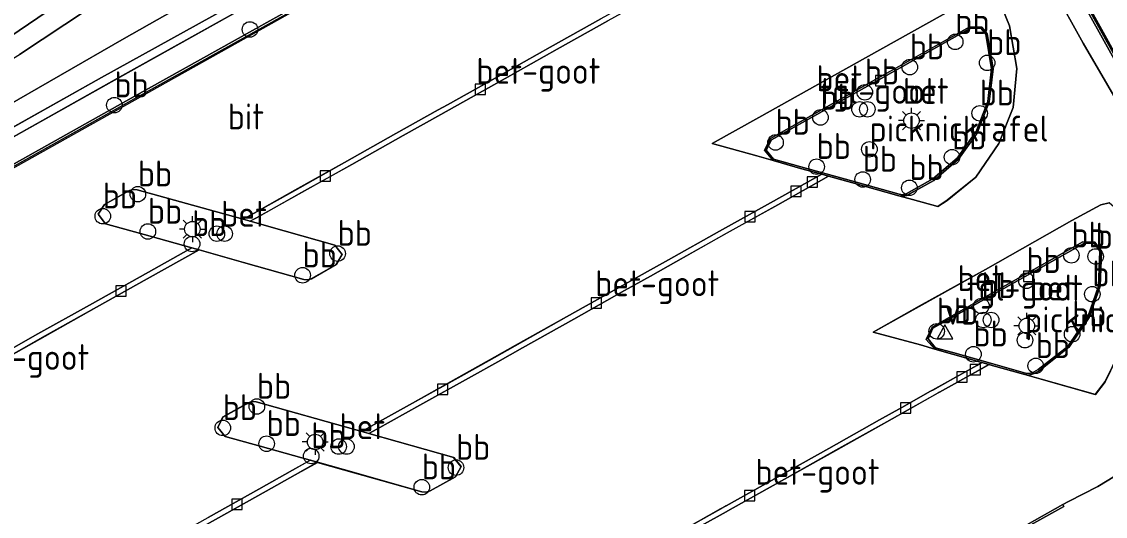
# Model space of a CAD drawing. Extents: x 253736 to 255979, y 477184 to 479215.
# Drawn here: x 255035.2 to 255139.9, y 478021.5 to 478069.4 of the extents above; entities that cross this region are included whole.
import ezdxf
from ezdxf.enums import TextEntityAlignment as Align

# ---------------------------------------------------------------- set-up
doc = ezdxf.new("R2010")
doc.units = 0
for name, color, linetype, lineweight in [('af-bs-rasterhekwerk', 8, 'hekwerk', 18), ('bp-b5-grasland', 8, 'Continuous', 18), ('gk-b5-damwand', 8, 'damwand', 18), ('gw-bs-kruinlijn', 8, 'Continuous', 18), ('gw-bs-teenlijn', 8, 'Continuous', 18), ('mk-bs-streep 0.15', 8, 'Continuous', 18), ('og-bs-inrichtingselement', 8, 'Continuous', 18), ('og-bs-terreinafscheiding', 8, 'Continuous', 18), ('vh-b5-verh_soort', 8, 'Continuous', 18), ('vh-bs-band', 8, 'Continuous', 18), ('wh-bs-kolk', 8, 'Continuous', 18), ('wm-bs-lichtmast', 8, 'Continuous', 18), ('wm-bs-overig', 8, 'Continuous', 18), ('wm-bs-verkeersbord', 8, 'Continuous', 18)]:
    doc.layers.add(name, color=color, linetype=linetype, lineweight=lineweight)
doc.styles.add('rtw_iso', font='isocp.shx')
doc.linetypes.add('damwand', pattern='A,15,-0.01,[8,RTW.shx,S=1,R=0,X=0,Y=0],2,[8,RTW.shx,S=1,R=0,X=0,Y=0],2,[8,RTW.shx,S=1,R=0,X=0,Y=0],-0.01', length=19.02)
doc.linetypes.add('hekwerk', pattern='A,7,-1.5,[1,RTW.shx,S=0.75,R=0,X=0,Y=0],-1.5', length=10)

# ---------------------------------------------------------------- blocks, each defined once
blk = doc.blocks.new('dtb')
blk.add_circle((0, 0), 0.75)
blk = doc.blocks.new('dtbattr')
at = {"style": 'rtw_iso'}
blk.add_attdef('TAG', (0.59, 0.87), '', height=2.5, dxfattribs=at)
blk = doc.blocks.new('verkeersbord')
for p, q in [((0, 0.75), (-0.75, -0.625)), ((0.75, -0.625), (0, 0.75)), ((-0.75, -0.625), (0.75, -0.625))]:
    blk.add_line(p, q)
blk = doc.blocks.new('kolk')
blk.add_lwpolyline([(-0.5, -0.5), (0.5, -0.5), (0.5, 0.5), (-0.5, 0.5)], close=True)
blk = doc.blocks.new('RW1 Buren totaal_ACAD_1_FMEBLOCK100')
at = {"layer": 'bp-b5-grasland'}
for points in [[(-34.17, -18.29, 24.15), (-23.5, -11.05, 24.2)], [(-8.06, -12.33, 24.47), (-22.68, -20.45, 24.48), (-36.8, -28.38, 24.47)], [(-17.55, -9.58, 23.55), (-30.61, -18.23, 23.58)], [(-38.96, -27.33, 23.66), (-20.48, -16.69, 23.65), (-0.1, -5.13, 23.65)]]:
    blk.add_polyline3d(points, dxfattribs=at)
blk = doc.blocks.new('RW1 Buren totaal_ACAD_1_FMEBLOCK105')
at = {"layer": 'bp-b5-grasland'}
for points in [[(11.4, -15.27, 24.56), (-13.84, -29.4, 24.54), (-36.47, -42.1, 24.52)], [(-29.71, -37.34, 24.47), (-15.59, -29.41, 24.48), (-0.97, -21.3, 24.47)], [(-16.41, -20.01, 24.2), (-27.08, -27.25, 24.15)]]:
    blk.add_polyline3d(points, dxfattribs=at)
blk = doc.blocks.new('RW1 Buren totaal_ACAD_1_FMEBLOCK130')
at = {"layer": 'bp-b5-grasland'}
for points in [[(75.65, -35.15, 27.05), (55.99, 0.33, 24.86), (55.84, 0.41, 24.66), (57.07, -1.92, 27.05), (69.12, -23.56, 27.06)], [(-6.54, -92.42, 24.66), (71.02, -48.87, 24.63), (72.96, -30.95, 24.64), (53.91, 3.34, 24.64), (59.84, 36.01, 24.78), (60.59, 40.11, 24.77), (75.26, 119.72, 24.63)]]:
    blk.add_polyline3d(points, dxfattribs=at)
blk = doc.blocks.new('prullenbak')
for centre in [(-0.375, 0), (0.375, 0)]:
    blk.add_circle(centre, 0.75)
blk = doc.blocks.new('lantaarnpaal')
for p, q in [((0, 0.75), (0, 1.25)), ((-0.75, 0), (-1.25, 0)), ((-0.88, 0.88), (-0.53, 0.53)), ((0.53, 0.53), (0.88, 0.88)), ((0.75, 0), (1.25, 0)), ((-0.53, -0.53), (-0.88, -0.88)), ((0, -0.75), (0, -1.25)), ((0.53, -0.53), (0.88, -0.88))]:
    blk.add_line(p, q)
blk.add_circle((0, 0), 0.75)
blk = doc.blocks.new('dtbattr-r')
at = {"style": 'rtw_iso'}
blk.add_attdef('TAG', text='', height=2.5, dxfattribs=at).set_placement((0, 0), align=Align.MIDDLE_CENTER)
blk = doc.blocks.new('RW1 Buren totaal_ACAD_1_FMEBLOCK889')
at = {"layer": 'vh-b5-verh_soort'}
for points in [[(1.07, -6.38, 24.26), (-2.07, -5.51, 24.2), (-2.39, -5.42, 24.2), (-3.08, -5.23, 24.21), (-5.91, -4.43, 24.25), (-7.62, -3.93, 24.26), (-8.46, -2.99, 24.29), (-7.87, -1.8, 24.28), (-1.54, 1.79, 24.29), (6.68, 6.44, 24.34), (7.84, 6.42, 24.34), (8.46, 5.54, 24.32), (8.34, 2.15, 24.31), (7.29, -0.88, 24.25), (5.33, -3.76, 24.26), (2.42, -6.05, 24.26), (1.97, -6.29, 24.25), (1.49, -6.44, 24.25)], [(-5.89, -4.26, 24.25), (-2.03, -5.35, 24.2), (1.12, -6.26, 24.26), (1.52, -6.29, 24.28), (1.9, -6.17, 24.28), (2.35, -5.91, 24.28), (5.23, -3.67, 24.27), (7.16, -0.82, 24.28), (8.17, 2.16, 24.3), (8.32, 5.53, 24.35), (7.76, 6.3, 24.34), (6.77, 6.28, 24.34), (-1.48, 1.65, 24.3), (-7.81, -1.91, 24.3), (-8.28, -2.95, 24.29), (-7.59, -3.79, 24.26)]]:
    blk.add_polyline3d(points, close=True, dxfattribs=at)
blk = doc.blocks.new('RW1 Buren totaal_ACAD_1_FMEBLOCK890')
at = {"layer": 'vh-b5-verh_soort'}
for points in [[(1.95, -8.15, 24.25), (-2.64, -6.85, 24.19), (-4.84, -6.24, 24.21), (-5.51, -6.05, 24.22), (-7.55, -5.49, 24.23), (-10.2, -4.73, 24.2), (-11.05, -3.74, 24.24), (-10.44, -2.61, 24.27), (-0.08, 3.22, 24.28), (8.78, 8.18, 24.34), (9.97, 8.16, 24.34), (10.48, 7.51, 24.35), (11.05, 4.15, 24.35), (10.68, 0.96, 24.33), (9.54, -2, 24.32), (9.56, -2, 24.32), (7.7, -4.61, 24.31), (5.33, -6.65, 24.3), (2.73, -8.09, 24.25), (2.32, -8.18, 24.25)], [(-7.54, -5.34, 24.2), (-2.63, -6.69, 24.19), (1.98, -7.99, 24.26), (2.31, -8.05, 24.27), (2.65, -7.95, 24.26), (5.22, -6.51, 24.3), (7.59, -4.49, 24.32), (9.42, -1.92, 24.33), (10.53, 0.99, 24.35), (10.89, 4.12, 24.37), (10.33, 7.47, 24.36), (9.88, 8.03, 24.35), (8.87, 8.06, 24.34), (0.01, 3.08, 24.29), (-10.36, -2.73, 24.28), (-10.88, -3.73, 24.25), (-10.17, -4.59, 24.21)]]:
    blk.add_polyline3d(points, close=True, dxfattribs=at)
blk = doc.blocks.new('RW1 Buren totaal_ACAD_1_FMEBLOCK893')
at = {"layer": 'vh-b5-verh_soort'}
for points in [[(104.64, 95.96, 24.37), (107.32, 90.86, 24.36), (109, 85.88, 24.34), (109.21, 80.74, 24.35), (108.54, 75.52, 24.36), (106.52, 64.28, 24.35), (103.95, 48.97, 24.46), (102.58, 41.39, 24.5), (102.14, 38.38, 24.51), (101.92, 34.33, 24.52), (102.36, 30.28, 24.51), (103.14, 26.85, 24.52), (104.49, 23.09, 24.54), (106.41, 19.42, 24.54), (112.16, 9.09, 24.55), (116.93, 0.91, 24.54)], [(119.4, -30.22, 24.49), (113.57, -33.74, 24.49), (110.75, -35.21, 24.49), (110.18, -35.49, 24.46), (104.71, -38.58, 24.48)], [(-2.35, -9.09, 24.43), (20.22, 3.54, 24.46), (45.55, 17.7, 24.45)], [(65.58, 11.44, 24.21), (60.67, 8.7, 24.21), (55.65, 5.88, 24.21), (50.75, 3.14, 24.21), (49.87, 2.65, 24.21), (45.78, 0.35, 24.21), (40.82, -2.43, 24.2), (36, -5.13, 24.2), (32.07, -7.34, 24.2), (31.01, -7.93, 24.24), (27.64, -6.98, 24.26), (20.77, -5.08, 24.31), (20.4, -5.04, 24.3), (20.03, -5.16, 24.3), (17.62, -6.51, 24.33), (17.01, -7.42, 24.31), (17.72, -8.37, 24.32), (22.05, -9.56, 24.24), (26.06, -10.69, 24.27), (21.07, -13.49, 24.19), (16.18, -16.23, 24.19), (11.2, -19.01, 24.19), (6.29, -21.76, 24.19)], [(7, -21.96, 24.21), (11.9, -19.21, 24.21), (16.86, -16.43, 24.22), (21.75, -13.69, 24.22), (26.77, -10.89, 24.27), (31.05, -12.09, 24.3), (36.87, -13.75, 24.38), (37.25, -13.78, 24.38), (37.61, -13.67, 24.38), (40.02, -12.3, 24.37), (40.57, -11.32, 24.36), (39.88, -10.43, 24.35), (34.99, -9.06, 24.22), (31.68, -8.12, 24.24), (32.3, -7.78, 24.22), (36.68, -5.32, 24.22), (41.51, -2.62, 24.21), (46.47, 0.16, 24.21), (50.11, 2.2, 24.2), (51.45, 2.95, 24.2), (56.33, 5.69, 24.21), (61.35, 8.51, 24.21), (66.25, 11.25, 24.21)], [(28.34, -36.95, 24.21), (33.24, -34.2, 24.22), (36.05, -32.63, 24.22), (38.21, -31.42, 24.25), (40.71, -32.13, 24.25), (48.29, -34.27, 24.34), (48.7, -34.3, 24.35), (49.08, -34.18, 24.35), (51.52, -32.82, 24.37), (52.07, -31.84, 24.36), (51.35, -30.95, 24.34), (43.17, -28.64, 24.23), (43.94, -28.21, 24.22), (48.1, -25.88, 24.21), (53.07, -23.11, 24.21), (55.61, -21.69, 24.2), (58.01, -20.34, 24.21), (62.95, -17.57, 24.21), (67.86, -14.81, 24.21), (70.36, -13.41, 24.21), (72.8, -12.04, 24.21), (77.72, -9.28, 24.21), (82.65, -6.52, 24.21), (86.58, -4.32, 24.21), (87.57, -3.76, 24.21), (89.77, -4.37, 24.19), (94.36, -5.67, 24.25), (95.67, -6.01, 24.29), (98.12, -6.7, 24.35), (99.03, -6.1, 24.36), (101.8, -3.85, 24.4), (104.01, -0.6, 24.4), (105.4, 2.87, 24.42), (105.74, 6.65, 24.44), (105.05, 10.78, 24.4), (104.33, 12.51, 24.42)], [(100.01, 12.65, 24.4), (91.14, 7.69, 24.34), (80.84, 1.92, 24.36), (76.33, -0.61, 24.33), (80.63, -1.81, 24.23), (82.21, -2.26, 24.2), (84.86, -3.01, 24.23), (86.9, -3.58, 24.22), (86.34, -3.89, 24.22), (81.97, -6.33, 24.21), (77.03, -9.09, 24.21), (72.09, -11.84, 24.2), (70.06, -12.97, 24.2), (67.14, -14.61, 24.2), (62.24, -17.37, 24.2), (57.3, -20.14, 24.21), (55.29, -21.27, 24.21), (52.36, -22.91, 24.21), (47.39, -25.69, 24.2), (43.63, -27.79, 24.2), (42.47, -28.44, 24.22), (41.91, -28.28, 24.22), (32.28, -25.56, 24.33), (31.9, -25.54, 24.34), (31.52, -25.67, 24.34), (29.04, -27.04, 24.34), (28.57, -28.04, 24.33), (29.29, -28.92, 24.29), (32.68, -29.85, 24.25), (37.51, -31.22, 24.25), (35.78, -32.19, 24.22), (32.54, -34, 24.21), (27.63, -36.75, 24.21)], [(73.5, -38.53, 24.21), (77.38, -36.35, 24.21), (78.35, -35.81, 24.21), (83.3, -33.04, 24.21), (88.26, -30.26, 24.2), (93.18, -27.51, 24.2), (95.47, -26.22, 24.2), (98.1, -24.74, 24.2), (98.27, -24.65, 24.2), (101.68, -22.74, 24.2), (102.16, -22.47, 24.2), (103.06, -21.97, 24.2), (103.38, -22.06, 24.2), (106.52, -22.93, 24.26), (108.11, -23.39, 24.3), (113.33, -24.86, 24.35), (114.27, -23.62, 24.37), (116.38, -19.31, 24.38)], [(114.67, -6.35, 24.43), (113.86, -6.54, 24.43), (111.05, -8.06, 24.37), (102.71, -12.77, 24.33), (96.32, -16.34, 24.33), (91.87, -18.84, 24.33), (96.44, -20.07, 24.28), (97.83, -20.48, 24.26), (99.55, -20.98, 24.25), (102.37, -21.78, 24.21), (101.89, -22.05, 24.19), (101, -22.54, 24.19), (97.59, -24.46, 24.19), (97.42, -24.55, 24.19), (94.64, -26.11, 24.19), (92.49, -27.31, 24.19), (87.58, -30.07, 24.2), (82.62, -32.85, 24.2), (77.67, -35.62, 24.21), (77.12, -35.93, 24.21), (72.81, -38.35, 24.2)]]:
    blk.add_polyline3d(points, dxfattribs=at)
blk = doc.blocks.new('Deel_d28hz')
at = {"layer": 'af-bs-rasterhekwerk'}
blk.add_polyline3d([(255034.15, 477956.94, 24.624), (255074.851, 477979.718, 24.656), (255152.411, 478023.263, 24.634), (255154.35, 478041.184, 24.644), (255135.299, 478075.473, 24.636), (255141.232, 478108.145, 24.782)], dxfattribs=at)
at = {"layer": 'bp-b5-grasland'}
for points in [[(255156.654, 478191.85, 24.626), (255141.987, 478112.241, 24.766), (255141.232, 478108.145, 24.782), (255135.299, 478075.473, 24.636), (255154.35, 478041.184, 24.644), (255152.411, 478023.263, 24.634), (255074.851, 477979.718, 24.656)], [(255130.339, 478019.445, 24.602), (255135.864, 478022.5, 24.525), (255135.741, 478022.689, 24.462), (255136.313, 478022.968, 24.485), (255139.134, 478024.435, 24.488), (255144.971, 478027.958, 24.493)], [(255142.494, 478059.09, 24.537), (255137.73, 478067.272, 24.55), (255131.974, 478077.597, 24.54), (255132.348, 478077.866, 24.657), (255130.528, 478081.441, 24.656), (255129.213, 478085.135, 24.625), (255128.427, 478088.553, 24.622), (255127.983, 478092.509, 24.639), (255128.184, 478096.518, 24.633), (255128.611, 478099.477, 24.595), (255128.144, 478099.571, 24.5), (255129.516, 478107.15, 24.464), (255132.089, 478122.456, 24.355), (255134.106, 478133.701, 24.36), (255134.777, 478138.921, 24.35), (255134.568, 478144.063, 24.341), (255132.884, 478149.034, 24.361), (255133.414, 478149.297, 24.343), (255131.071, 478154.564, 24.347)]]:
    blk.add_polyline3d(points, dxfattribs=at)
blk.add_polyline3d([(255076.005, 478085.013, 23.622), (255065.484, 478079.281, 23.648), (255045.106, 478067.714, 23.653), (255026.625, 478057.08, 23.664), (255024.425, 478055.837, 23.667), (255022.851, 478058.781, 23.606), (255034.975, 478066.181, 23.578), (255048.03, 478074.827, 23.545), (255050.562, 478075.513, 23.56), (255052.57, 478075.927, 23.553), (255056.228, 478078.223, 23.617), (255060.096, 478080.707, 23.57), (255061.38, 478082.612, 23.598), (255062.896, 478084.366, 23.586), (255072.771, 478090.929, 23.549)], close=True, dxfattribs=at)
at = {"layer": 'gk-b5-damwand'}
blk.add_polyline3d([(255156.98, 478036.94, 27.046), (255150.514, 478048.575, 27.056), (255138.468, 478070.213, 27.047), (255137.234, 478072.54, 24.66), (255137.382, 478072.465, 24.865), (255157.047, 478036.986, 27.051)], close=True, dxfattribs=at)
at = {"layer": 'gw-bs-kruinlijn'}
for points in [[(255028.788, 478056.026, 24.466), (255042.899, 478063.961, 24.483), (255057.523, 478072.073, 24.465)], [(255042.083, 478073.36, 24.198), (255031.414, 478066.118, 24.151)]]:
    blk.add_polyline3d(points, dxfattribs=at)
at = {"layer": 'gw-bs-teenlijn'}
for points in [[(255022.851, 478058.781, 23.606), (255034.975, 478066.181, 23.578), (255048.03, 478074.827, 23.545), (255050.562, 478075.513, 23.56), (255052.57, 478075.927, 23.553), (255056.228, 478078.223, 23.617), (255060.096, 478080.707, 23.57), (255061.38, 478082.612, 23.598), (255062.896, 478084.366, 23.586), (255072.771, 478090.929, 23.549)], [(255076.005, 478085.013, 23.622), (255065.484, 478079.281, 23.648), (255045.106, 478067.714, 23.653), (255026.625, 478057.08, 23.664), (255024.425, 478055.837, 23.667)]]:
    blk.add_polyline3d(points, dxfattribs=at)
at = {"layer": 'mk-bs-streep 0.15'}
blk.add_polyline3d([(255117.811, 478102.05, 24.493), (255117.817, 478101.96, 24.442), (255006.087, 478039.355, 24.414), (255004.107, 478038.22, 24.431), (255000.303, 478036.848, 24.459), (254997.16, 478036.509, 24.46), (254993.847, 478036.61, 24.514)], dxfattribs=at)
at = {"layer": 'og-bs-terreinafscheiding'}
for points in [[(255130.339, 478019.445, 24.602), (255135.864, 478022.5, 24.525), (255135.741, 478022.689, 24.462), (255136.313, 478022.968, 24.485), (255139.134, 478024.435, 24.488), (255144.971, 478027.958, 24.493)], [(255142.494, 478059.09, 24.537), (255137.73, 478067.272, 24.55), (255131.974, 478077.597, 24.54), (255132.348, 478077.866, 24.657), (255130.528, 478081.441, 24.656), (255129.213, 478085.135, 24.625), (255128.427, 478088.553, 24.622), (255127.983, 478092.509, 24.639), (255128.184, 478096.518, 24.633), (255128.611, 478099.477, 24.595), (255128.144, 478099.571, 24.5), (255129.516, 478107.15, 24.464), (255132.089, 478122.456, 24.355), (255134.106, 478133.701, 24.36), (255134.777, 478138.921, 24.35), (255134.568, 478144.063, 24.341), (255132.884, 478149.034, 24.361)], [(255087.804, 478085.525, 24.56), (255071.173, 478076.172, 24.59), (255045.782, 478061.957, 24.578), (255023.129, 478049.274, 24.56)], [(255087.804, 478085.525, 24.56), (255086.593, 478087.541, 24.537), (255069.893, 478078.095, 24.556), (255044.656, 478063.972, 24.537), (255022.021, 478051.268, 24.524)], [(255100.994, 478075.136, 24.229), (255100.361, 478074.782, 24.204), (255095.995, 478072.338, 24.206), (255091.142, 478069.62, 24.207), (255086.24, 478066.876, 24.209), (255081.214, 478064.061, 24.211), (255076.32, 478061.321, 24.213), (255075.435, 478060.826, 24.213), (255071.344, 478058.531, 24.21), (255066.391, 478055.752, 24.205), (255061.566, 478053.046, 24.201), (255057.635, 478050.841, 24.198), (255056.577, 478050.248, 24.239)], [(255101.66, 478074.949, 24.228), (255100.526, 478074.314, 24.219), (255096.667, 478072.15, 24.216), (255091.819, 478069.431, 24.213), (255086.919, 478066.684, 24.209), (255081.899, 478063.869, 24.206), (255077.011, 478061.128, 24.202), (255075.681, 478060.382, 24.201), (255072.032, 478058.338, 24.206), (255067.073, 478055.56, 24.212), (255062.244, 478052.855, 24.218), (255057.863, 478050.401, 24.224), (255057.25, 478050.058, 24.235)], [(255156.98, 478036.94, 27.046), (255157.047, 478036.986, 27.051), (255137.382, 478072.465, 24.865), (255137.234, 478072.54, 24.66), (255138.468, 478070.213, 27.047), (255150.514, 478048.575, 27.056), (255156.98, 478036.94, 27.046)], [(255119.93, 478052.508, 24.255), (255121.232, 478052.171, 24.292), (255123.687, 478051.478, 24.352), (255124.599, 478052.083, 24.364), (255127.362, 478054.329, 24.398), (255129.576, 478057.584, 24.401), (255130.967, 478061.046, 24.422), (255131.302, 478064.834, 24.442), (255130.612, 478068.955, 24.399), (255129.897, 478070.692, 24.415), (255129.418, 478071.582, 24.401), (255128.671, 478072.266, 24.444), (255127.739, 478072.041, 24.426), (255125.578, 478070.828, 24.401), (255116.711, 478065.866, 24.342), (255106.408, 478060.1, 24.361), (255101.901, 478057.567, 24.329), (255106.201, 478056.367, 24.231), (255107.773, 478055.924, 24.203)], [(255119.93, 478052.508, 24.255), (255120.298, 478052.481, 24.255), (255120.702, 478052.564, 24.249), (255123.306, 478054.012, 24.299), (255125.678, 478056.051, 24.31), (255127.539, 478058.654, 24.317), (255127.521, 478058.659, 24.322), (255128.66, 478061.612, 24.333), (255129.026, 478064.809, 24.346), (255128.456, 478068.162, 24.355), (255127.942, 478068.813, 24.343), (255126.758, 478068.833, 24.343), (255117.892, 478063.873, 24.281), (255107.534, 478058.049, 24.271), (255106.927, 478056.912, 24.243), (255107.773, 478055.924, 24.203)], [(255107.773, 478055.924, 24.203), (255110.43, 478055.171, 24.231), (255112.466, 478054.603, 24.216)], [(255112.466, 478054.603, 24.216), (255111.904, 478054.288, 24.216), (255107.535, 478051.85, 24.213), (255102.592, 478049.093, 24.209), (255097.656, 478046.339, 24.205), (255095.627, 478045.207, 24.203), (255092.71, 478043.567, 24.204), (255087.804, 478040.809, 24.205), (255082.869, 478038.036, 24.206), (255080.86, 478036.906, 24.207), (255077.922, 478035.265, 24.206), (255072.958, 478032.493, 24.204), (255069.192, 478030.389, 24.203), (255068.035, 478029.743, 24.223)], [(255113.134, 478054.417, 24.211), (255112.142, 478053.861, 24.206), (255108.215, 478051.659, 24.208), (255103.289, 478048.898, 24.21), (255098.37, 478046.141, 24.212), (255095.922, 478044.768, 24.213), (255093.428, 478043.368, 24.212), (255088.518, 478040.61, 24.209), (255083.579, 478037.836, 24.206), (255081.176, 478036.487, 24.205), (255078.634, 478035.068, 24.208), (255073.666, 478032.294, 24.213), (255069.506, 478029.971, 24.218), (255068.74, 478029.543, 24.233)], [(255112.466, 478054.603, 24.216), (255113.134, 478054.417, 24.211)], [(255113.134, 478054.417, 24.211), (255115.334, 478053.804, 24.194), (255119.93, 478052.508, 24.255)], [(255132.083, 478035.252, 24.256), (255133.68, 478034.789, 24.3), (255138.901, 478033.317, 24.352), (255139.84, 478034.554, 24.367), (255141.947, 478038.866, 24.384), (255142.855, 478043.226, 24.421), (255142.368, 478047.582, 24.422), (255140.939, 478051.227, 24.42), (255140.233, 478051.825, 24.426), (255139.422, 478051.641, 24.426), (255136.62, 478050.118, 24.372), (255128.273, 478045.411, 24.335), (255121.89, 478041.836, 24.325), (255117.433, 478039.343, 24.325), (255122.006, 478038.111, 24.282), (255123.398, 478037.7, 24.26)], [(255051.63, 478047.489, 24.267), (255046.636, 478044.687, 24.193), (255041.741, 478041.948, 24.19), (255036.77, 478039.166, 24.188), (255031.861, 478036.42, 24.186), (255026.958, 478033.677, 24.183), (255022.001, 478030.903, 24.181), (255020.25, 478029.923, 24.18), (255017.035, 478028.117, 24.179), (255012.155, 478025.375, 24.179), (255008.338, 478023.231, 24.178), (255007.148, 478022.564, 24.184)], [(255132.083, 478035.252, 24.256), (255132.511, 478035.196, 24.245), (255132.983, 478035.343, 24.254), (255133.442, 478035.584, 24.258), (255136.349, 478037.878, 24.256), (255138.309, 478040.748, 24.253), (255139.355, 478043.781, 24.305), (255139.476, 478047.174, 24.318), (255138.853, 478048.049, 24.338), (255137.7, 478048.07, 24.336), (255129.479, 478043.421, 24.291), (255123.143, 478039.837, 24.278), (255122.559, 478038.643, 24.286), (255123.398, 478037.7, 24.26)], [(255052.34, 478047.289, 24.271), (255047.321, 478044.493, 24.219), (255042.431, 478041.753, 24.216), (255037.468, 478038.971, 24.214), (255032.565, 478036.224, 24.211), (255027.669, 478033.48, 24.209), (255022.716, 478030.704, 24.206), (255020.519, 478029.473, 24.205), (255017.746, 478027.918, 24.201), (255012.862, 478025.178, 24.195), (255008.606, 478022.791, 24.189), (255007.862, 478022.374, 24.184)], [(255123.398, 478037.7, 24.26), (255125.112, 478037.199, 24.245)], [(255125.112, 478037.199, 24.245), (255127.937, 478036.403, 24.21)], [(255127.937, 478036.403, 24.21), (255127.452, 478036.131, 24.186), (255126.566, 478035.634, 24.187), (255123.153, 478033.722, 24.189), (255122.983, 478033.627, 24.19), (255120.209, 478032.072, 24.192), (255118.056, 478030.865, 24.194), (255113.145, 478028.113, 24.198), (255108.182, 478025.331, 24.202), (255103.235, 478022.559, 24.206), (255102.686, 478022.251, 24.206), (255098.374, 478019.833, 24.205), (255093.433, 478017.063, 24.204), (255088.437, 478014.261, 24.204), (255085.141, 478012.413, 24.203), (255083.514, 478011.501, 24.248)], [(255128.623, 478036.209, 24.201), (255127.723, 478035.705, 24.198), (255127.25, 478035.44, 24.198), (255123.838, 478033.529, 24.2), (255123.669, 478033.434, 24.2), (255121.039, 478031.96, 24.201), (255118.742, 478030.673, 24.202), (255113.83, 478027.922, 24.204), (255108.865, 478025.141, 24.206), (255103.917, 478022.368, 24.209), (255102.947, 478021.825, 24.209), (255099.063, 478019.646, 24.208), (255094.118, 478016.87, 24.206), (255089.124, 478014.068, 24.205), (255085.4, 478011.978, 24.204), (255084.204, 478011.307, 24.25)], [(255127.937, 478036.403, 24.21), (255128.623, 478036.209, 24.201)], [(255128.623, 478036.209, 24.201), (255128.944, 478036.119, 24.197)], [(255128.944, 478036.119, 24.197), (255132.083, 478035.252, 24.256)], [(255018.738, 478002.088, 24.195), (255019.79, 478002.678, 24.195), (255023.648, 478004.848, 24.197), (255028.53, 478007.593, 24.2), (255033.437, 478010.351, 24.204), (255038.41, 478013.148, 24.207), (255040.626, 478014.394, 24.208), (255043.346, 478015.917, 24.209), (255048.261, 478018.668, 24.211), (255053.196, 478021.43, 24.212), (255058.104, 478024.178, 24.214), (255061.343, 478025.991, 24.215), (255063.073, 478026.96, 24.25)], [(255019.396, 478001.902, 24.187), (255019.983, 478002.231, 24.187), (255024.318, 478004.66, 24.187), (255029.21, 478007.401, 24.187), (255034.129, 478010.157, 24.186), (255039.116, 478012.951, 24.186), (255040.842, 478013.918, 24.186), (255044.058, 478015.719, 24.192), (255048.969, 478018.469, 24.2), (255053.906, 478021.233, 24.209), (255058.809, 478023.979, 24.217), (255061.612, 478025.548, 24.222), (255063.778, 478026.761, 24.249)]]:
    blk.add_polyline3d(points, dxfattribs=at)
at = {"layer": 'vh-b5-verh_soort'}
for points in [[(255023.129, 478049.274, 24.56), (255045.782, 478061.957, 24.578), (255071.173, 478076.172, 24.59), (255087.804, 478085.525, 24.56), (255088.32, 478085.755, 24.586), (255102.461, 478093.698, 24.58), (255117.712, 478102.23, 24.621), (255117.811, 478102.05, 24.493), (255102.592, 478093.512, 24.469), (255087.884, 478085.312, 24.465), (255071.113, 478075.882, 24.452), (255045.787, 478061.717, 24.456), (255023.219, 478049.088, 24.431)], [(255022.021, 478051.268, 24.524), (255044.656, 478063.972, 24.537), (255069.893, 478078.095, 24.556), (255086.593, 478087.541, 24.537), (255087.804, 478085.525, 24.56), (255071.173, 478076.172, 24.59), (255045.782, 478061.957, 24.578), (255023.129, 478049.274, 24.56)], [(255091.819, 478069.431, 24.213), (255086.919, 478066.684, 24.209), (255081.899, 478063.869, 24.206), (255077.011, 478061.128, 24.202), (255075.681, 478060.382, 24.201), (255072.032, 478058.338, 24.206), (255067.073, 478055.56, 24.212), (255062.244, 478052.855, 24.218), (255057.863, 478050.401, 24.224), (255057.25, 478050.058, 24.235), (255056.577, 478050.248, 24.239), (255057.635, 478050.841, 24.198), (255061.566, 478053.046, 24.201), (255066.391, 478055.752, 24.205), (255071.344, 478058.531, 24.21), (255075.435, 478060.826, 24.213), (255076.32, 478061.321, 24.213), (255081.214, 478064.061, 24.211), (255086.24, 478066.876, 24.209), (255091.142, 478069.62, 24.207)], [(255129.897, 478070.692, 24.415), (255130.612, 478068.955, 24.399), (255131.302, 478064.834, 24.442), (255130.967, 478061.046, 24.422), (255129.576, 478057.584, 24.401), (255127.362, 478054.329, 24.398), (255124.599, 478052.083, 24.364), (255123.687, 478051.478, 24.352), (255121.232, 478052.171, 24.292), (255119.93, 478052.508, 24.255), (255120.298, 478052.481, 24.255), (255120.702, 478052.564, 24.249), (255123.306, 478054.012, 24.299), (255125.678, 478056.051, 24.31), (255127.539, 478058.654, 24.317), (255127.521, 478058.659, 24.322), (255128.66, 478061.612, 24.333), (255129.026, 478064.809, 24.346), (255128.456, 478068.162, 24.355), (255127.942, 478068.813, 24.343), (255126.758, 478068.833, 24.343), (255117.892, 478063.873, 24.281), (255107.534, 478058.049, 24.271), (255106.927, 478056.912, 24.243), (255107.773, 478055.924, 24.203), (255106.201, 478056.367, 24.231), (255101.901, 478057.567, 24.329), (255106.408, 478060.1, 24.361), (255116.711, 478065.866, 24.342), (255125.578, 478070.828, 24.401)], [(255141.947, 478038.866, 24.384), (255139.84, 478034.554, 24.367), (255138.901, 478033.317, 24.352), (255133.68, 478034.789, 24.3), (255132.083, 478035.252, 24.256), (255132.511, 478035.196, 24.245), (255132.983, 478035.343, 24.254), (255133.442, 478035.584, 24.258), (255136.349, 478037.878, 24.256), (255138.309, 478040.748, 24.253), (255139.355, 478043.781, 24.305), (255139.476, 478047.174, 24.318), (255138.853, 478048.049, 24.338), (255137.7, 478048.07, 24.336), (255129.479, 478043.421, 24.291), (255123.143, 478039.837, 24.278), (255122.559, 478038.643, 24.286), (255123.398, 478037.7, 24.26), (255122.006, 478038.111, 24.282), (255117.433, 478039.343, 24.325), (255121.89, 478041.836, 24.325), (255128.273, 478045.411, 24.335), (255136.62, 478050.118, 24.372), (255139.422, 478051.641, 24.426), (255140.233, 478051.825, 24.426)], [(255098.374, 478019.833, 24.205), (255102.686, 478022.251, 24.206), (255103.235, 478022.559, 24.206), (255108.182, 478025.331, 24.202), (255113.145, 478028.113, 24.198), (255118.056, 478030.865, 24.194), (255120.209, 478032.072, 24.192), (255122.983, 478033.627, 24.19), (255123.153, 478033.722, 24.189), (255126.566, 478035.634, 24.187), (255127.452, 478036.131, 24.186), (255127.937, 478036.403, 24.21), (255128.623, 478036.209, 24.201), (255127.723, 478035.705, 24.198), (255127.25, 478035.44, 24.198), (255123.838, 478033.529, 24.2), (255123.669, 478033.434, 24.2), (255121.039, 478031.96, 24.201), (255118.742, 478030.673, 24.202), (255113.83, 478027.922, 24.204), (255108.865, 478025.141, 24.206), (255103.917, 478022.368, 24.209), (255102.947, 478021.825, 24.209), (255099.063, 478019.646, 24.208)], [(255033.437, 478010.351, 24.204), (255038.41, 478013.148, 24.207), (255040.626, 478014.394, 24.208), (255043.346, 478015.917, 24.209), (255048.261, 478018.668, 24.211), (255053.196, 478021.43, 24.212), (255058.104, 478024.178, 24.214), (255061.343, 478025.991, 24.215), (255063.073, 478026.96, 24.25), (255063.778, 478026.761, 24.249), (255061.612, 478025.548, 24.222), (255058.809, 478023.979, 24.217), (255053.906, 478021.233, 24.209), (255048.969, 478018.469, 24.2), (255044.058, 478015.719, 24.192), (255040.842, 478013.918, 24.186), (255039.116, 478012.951, 24.186), (255034.129, 478010.157, 24.186)], [(255016.045, 477949.951, 24.376), (255058.635, 477973.801, 24.381), (255103.387, 477998.849, 24.369), (255120.836, 478008.624, 24.381), (255121.208, 478008.977, 24.421), (255121.321, 478009.253, 24.395), (255122.872, 478014.789, 24.463), (255123.196, 478015.615, 24.481), (255123.547, 478015.881, 24.478), (255130.273, 478019.601, 24.477), (255135.741, 478022.689, 24.462), (255135.864, 478022.5, 24.525), (255130.339, 478019.445, 24.602), (255124.893, 478016.363, 24.583), (255123.606, 478015.668, 24.62), (255123.358, 478015.485, 24.635), (255123.207, 478015.188, 24.616), (255121.501, 478009.147, 24.535), (255121.314, 478008.756, 24.525), (255120.942, 478008.419, 24.502), (255119.115, 478007.407, 24.518), (255103.538, 477998.713, 24.516), (255058.642, 477973.58, 24.519), (255016.14, 477949.764, 24.515)]]:
    blk.add_polyline3d(points, dxfattribs=at)
for points in [[(255110.44, 478055.315, 24.2), (255107.809, 478056.07, 24.211), (255107.099, 478056.93, 24.253), (255107.615, 478057.926, 24.276), (255117.991, 478063.738, 24.286), (255126.851, 478068.716, 24.336), (255127.861, 478068.683, 24.349), (255128.31, 478068.128, 24.359), (255128.862, 478064.777, 24.371), (255128.503, 478061.644, 24.346), (255127.396, 478058.737, 24.334), (255125.565, 478056.166, 24.315), (255123.196, 478054.145, 24.3), (255120.624, 478052.708, 24.264), (255120.29, 478052.605, 24.267), (255119.957, 478052.668, 24.257), (255115.348, 478053.971, 24.192)], [(255113.134, 478054.417, 24.211), (255112.142, 478053.861, 24.206), (255108.215, 478051.659, 24.208), (255103.289, 478048.898, 24.21), (255098.37, 478046.141, 24.212), (255095.922, 478044.768, 24.213), (255093.428, 478043.368, 24.212), (255088.518, 478040.61, 24.209), (255083.579, 478037.836, 24.206), (255081.176, 478036.487, 24.205), (255078.634, 478035.068, 24.208), (255073.666, 478032.294, 24.213), (255069.506, 478029.971, 24.218), (255068.74, 478029.543, 24.233), (255068.035, 478029.743, 24.223), (255069.192, 478030.389, 24.203), (255072.958, 478032.493, 24.204), (255077.922, 478035.265, 24.206), (255080.86, 478036.906, 24.207), (255082.869, 478038.036, 24.206), (255087.804, 478040.809, 24.205), (255092.71, 478043.567, 24.204), (255095.627, 478045.207, 24.203), (255097.656, 478046.339, 24.205), (255102.592, 478049.093, 24.209), (255107.535, 478051.85, 24.213), (255111.904, 478054.288, 24.216), (255112.466, 478054.603, 24.216)], [(255056.577, 478050.248, 24.239), (255057.25, 478050.058, 24.235), (255060.559, 478049.122, 24.217), (255065.446, 478047.752, 24.35), (255066.139, 478046.857, 24.365), (255065.589, 478045.881, 24.369), (255063.172, 478044.506, 24.383), (255062.813, 478044.395, 24.381), (255062.438, 478044.425, 24.382), (255056.616, 478046.087, 24.296), (255052.34, 478047.289, 24.271), (255051.63, 478047.489, 24.267), (255047.617, 478048.617, 24.244), (255043.282, 478049.806, 24.323), (255042.578, 478050.758, 24.314), (255043.184, 478051.672, 24.328), (255045.595, 478053.023, 24.302), (255045.966, 478053.137, 24.3), (255046.34, 478053.1, 24.308), (255053.208, 478051.201, 24.257)], [(255052.34, 478047.289, 24.271), (255047.321, 478044.493, 24.219), (255042.431, 478041.753, 24.216), (255037.468, 478038.971, 24.214), (255032.565, 478036.224, 24.211), (255027.669, 478033.48, 24.209), (255022.716, 478030.704, 24.206), (255020.519, 478029.473, 24.205), (255017.746, 478027.918, 24.201), (255012.862, 478025.178, 24.195), (255008.606, 478022.791, 24.189), (255007.862, 478022.374, 24.184), (255007.148, 478022.564, 24.184), (255008.338, 478023.231, 24.178), (255012.155, 478025.375, 24.179), (255017.035, 478028.117, 24.179), (255020.25, 478029.923, 24.18), (255022.001, 478030.903, 24.181), (255026.958, 478033.677, 24.183), (255031.861, 478036.42, 24.186), (255036.77, 478039.166, 24.188), (255041.741, 478041.948, 24.19), (255046.636, 478044.687, 24.193), (255051.63, 478047.489, 24.267)], [(255125.124, 478037.371, 24.246), (255123.428, 478037.838, 24.256), (255122.739, 478038.686, 24.29), (255123.207, 478039.722, 24.299), (255129.539, 478043.283, 24.296), (255137.792, 478047.917, 24.337), (255138.781, 478047.937, 24.337), (255139.342, 478047.161, 24.346), (255139.189, 478043.792, 24.297), (255138.177, 478040.814, 24.278), (255136.25, 478037.964, 24.274), (255133.368, 478035.723, 24.276), (255132.919, 478035.467, 24.283), (255132.537, 478035.346, 24.28), (255132.135, 478035.373, 24.258), (255128.988, 478036.279, 24.196)], [(255068.035, 478029.743, 24.223), (255068.74, 478029.543, 24.233), (255076.92, 478027.228, 24.341), (255077.636, 478026.343, 24.362), (255077.087, 478025.361, 24.369), (255074.642, 478023.997, 24.347), (255074.266, 478023.877, 24.351), (255073.854, 478023.912, 24.338), (255066.28, 478026.053, 24.247), (255063.778, 478026.761, 24.249), (255063.073, 478026.96, 24.25), (255058.246, 478028.325, 24.254), (255054.861, 478029.261, 24.291), (255054.133, 478030.141, 24.334), (255054.61, 478031.134, 24.338), (255057.091, 478032.509, 24.343), (255057.466, 478032.638, 24.343), (255057.842, 478032.62, 24.332), (255067.472, 478029.902, 24.216)]]:
    blk.add_polyline3d(points, close=True, dxfattribs=at)
at = {"layer": 'vh-bs-band'}
for points in [[(255117.811, 478102.05, 24.493), (255102.592, 478093.512, 24.469), (255087.884, 478085.312, 24.465), (255071.113, 478075.882, 24.452), (255045.787, 478061.717, 24.456), (255023.219, 478049.088, 24.431)], [(255110.44, 478055.315, 24.2), (255115.348, 478053.971, 24.192), (255119.957, 478052.668, 24.257), (255120.29, 478052.605, 24.267), (255120.624, 478052.708, 24.264), (255123.196, 478054.145, 24.3), (255125.565, 478056.166, 24.315), (255127.396, 478058.737, 24.334), (255128.503, 478061.644, 24.346), (255128.862, 478064.777, 24.371), (255128.31, 478068.128, 24.359), (255127.861, 478068.683, 24.349), (255126.851, 478068.716, 24.336), (255117.991, 478063.738, 24.286), (255107.615, 478057.926, 24.276), (255107.099, 478056.93, 24.253), (255107.809, 478056.07, 24.211), (255110.44, 478055.315, 24.2)], [(255060.559, 478049.122, 24.217), (255057.25, 478050.058, 24.235), (255056.577, 478050.248, 24.239), (255053.208, 478051.201, 24.257), (255046.34, 478053.1, 24.308), (255045.966, 478053.137, 24.3), (255045.595, 478053.023, 24.302), (255043.184, 478051.672, 24.328), (255042.578, 478050.758, 24.314), (255043.282, 478049.806, 24.323), (255047.617, 478048.617, 24.244), (255051.63, 478047.489, 24.267), (255052.34, 478047.289, 24.271), (255056.616, 478046.087, 24.296), (255062.438, 478044.425, 24.382), (255062.813, 478044.395, 24.381), (255063.172, 478044.506, 24.383), (255065.589, 478045.881, 24.369), (255066.139, 478046.857, 24.365), (255065.446, 478047.752, 24.35), (255060.559, 478049.122, 24.217)], [(255125.124, 478037.371, 24.246), (255128.988, 478036.279, 24.196), (255132.135, 478035.373, 24.258), (255132.537, 478035.346, 24.28), (255132.919, 478035.467, 24.283), (255133.368, 478035.723, 24.276), (255136.25, 478037.964, 24.274), (255138.177, 478040.814, 24.278), (255139.189, 478043.792, 24.297), (255139.342, 478047.161, 24.346), (255138.781, 478047.937, 24.337), (255137.792, 478047.917, 24.337), (255129.539, 478043.283, 24.296), (255123.207, 478039.722, 24.299), (255122.739, 478038.686, 24.29), (255123.428, 478037.838, 24.256), (255125.124, 478037.371, 24.246)], [(255068.74, 478029.543, 24.233), (255068.035, 478029.743, 24.223), (255067.472, 478029.902, 24.216), (255057.842, 478032.62, 24.332), (255057.466, 478032.638, 24.343), (255057.091, 478032.509, 24.343), (255054.61, 478031.134, 24.338), (255054.133, 478030.141, 24.334), (255054.861, 478029.261, 24.291), (255058.246, 478028.325, 24.254), (255063.073, 478026.96, 24.25), (255063.778, 478026.761, 24.249), (255066.28, 478026.053, 24.247), (255073.854, 478023.912, 24.338), (255074.266, 478023.877, 24.351), (255074.642, 478023.997, 24.347), (255077.087, 478025.361, 24.369), (255077.636, 478026.343, 24.362), (255076.92, 478027.228, 24.341), (255068.74, 478029.543, 24.233)], [(254971.903, 477925.249, 24.396), (255016.045, 477949.951, 24.376), (255058.635, 477973.801, 24.381), (255103.387, 477998.849, 24.369), (255120.836, 478008.624, 24.381), (255121.208, 478008.977, 24.421), (255121.321, 478009.253, 24.395), (255122.872, 478014.789, 24.463), (255123.196, 478015.615, 24.481), (255123.547, 478015.881, 24.478), (255130.273, 478019.601, 24.477), (255135.741, 478022.689, 24.462)]]:
    blk.add_polyline3d(points, dxfattribs=at)
at = {"layer": 'bp-b5-grasland'}
for name, p in [('RW1 Buren totaal_ACAD_1_FMEBLOCK130', (255081.3935, 478072.134)), ('RW1 Buren totaal_ACAD_1_FMEBLOCK105', (255058.494, 478093.3685)), ('RW1 Buren totaal_ACAD_1_FMEBLOCK100', (255065.5835, 478084.407))]:
    blk.add_blockref(name, p, dxfattribs=at)
at = {"layer": 'og-bs-inrichtingselement'}
for name, p in [('prullenbak', (255116.502, 478060.879, 25.619)), ('dtb', (255117.077, 478057.014, 24.37)), ('prullenbak', (255054.424, 478048.858, 25.487)), ('prullenbak', (255128.45, 478040.521, 25.62)), ('dtb', (255132.098, 478038.566, 24.378)), ('prullenbak', (255066.191, 478028.284, 25.594))]:
    blk.add_blockref(name, p, dxfattribs=at)
ref = blk.add_blockref('dtbattr', (255117.077, 478057.014, 24.37), dxfattribs=at)
ref.add_attrib('TAG', 'picknicktafel', dxfattribs={"layer": '0', "height": 2.5, "style": 'rtw_iso'}).set_placement((255117.077, 478057.014, 24.37), align=Align.BOTTOM_LEFT)
ref = blk.add_blockref('dtbattr', (255132.098, 478038.566, 24.378), dxfattribs=at)
ref.add_attrib('TAG', 'picknicktafel', dxfattribs={"layer": '0', "height": 2.5, "style": 'rtw_iso'}).set_placement((255132.098, 478038.566, 24.378), align=Align.BOTTOM_LEFT)
at = {"layer": 'vh-b5-verh_soort'}
for name, p in [('RW1 Buren totaal_ACAD_1_FMEBLOCK893', (255025.566, 478058.179)), ('RW1 Buren totaal_ACAD_1_FMEBLOCK890', (255117.9765, 478060.657)), ('RW1 Buren totaal_ACAD_1_FMEBLOCK889', (255131.0175, 478041.633))]:
    blk.add_blockref(name, p, dxfattribs=at)
ref = blk.add_blockref('dtbattr-r', (255079.109375, 478062.59375, 24.213407), dxfattribs=at)
ref.add_attrib('TAG', 'bet-goot', dxfattribs={"layer": '0', "height": 2.5, "style": 'rtw_iso'}).set_placement((255079.109375, 478062.59375, 24.213407), align=Align.BOTTOM_LEFT)
ref = blk.add_blockref('dtbattr-r', (255111.953125, 478061.875, 24.335294), dxfattribs=at)
ref.add_attrib('TAG', 'bet', dxfattribs={"layer": '0', "height": 2.5, "style": 'rtw_iso'}).set_placement((255111.953125, 478061.875, 24.335294), align=Align.BOTTOM_LEFT)
ref = blk.add_blockref('dtbattr-r', (255112.328125, 478060.65625, 24.280718), dxfattribs=at)
ref.add_attrib('TAG', 'tgl-goot', dxfattribs={"layer": '0', "height": 2.5, "style": 'rtw_iso'}).set_placement((255112.328125, 478060.65625, 24.280718), align=Align.BOTTOM_LEFT)
ref = blk.add_blockref('dtbattr-r', (255120.3125, 478060.65625, 24.284222), dxfattribs=at)
ref.add_attrib('TAG', 'bet', dxfattribs={"layer": '0', "height": 2.5, "style": 'rtw_iso'}).set_placement((255120.3125, 478060.65625, 24.284222), align=Align.BOTTOM_LEFT)
ref = blk.add_blockref('dtbattr-r', (255055.09375, 478058.1875, 24.307431), dxfattribs=at)
ref.add_attrib('TAG', 'bit', dxfattribs={"layer": '0', "height": 2.5, "style": 'rtw_iso'}).set_placement((255055.09375, 478058.1875, 24.307431), align=Align.BOTTOM_LEFT)
ref = blk.add_blockref('dtbattr-r', (255054.453125, 478048.78125, 24.303333), dxfattribs=at)
ref.add_attrib('TAG', 'bet', dxfattribs={"layer": '0', "height": 2.5, "style": 'rtw_iso'}).set_placement((255054.453125, 478048.78125, 24.303333), align=Align.BOTTOM_LEFT)
ref = blk.add_blockref('dtbattr-r', (255090.585938, 478042.0625, 24.210172), dxfattribs=at)
ref.add_attrib('TAG', 'bet-goot', dxfattribs={"layer": '0', "height": 2.5, "style": 'rtw_iso'}).set_placement((255090.585938, 478042.0625, 24.210172), align=Align.BOTTOM_LEFT)
ref = blk.add_blockref('dtbattr-r', (255125.585938, 478042.5625, 24.32231), dxfattribs=at)
ref.add_attrib('TAG', 'bet', dxfattribs={"layer": '0', "height": 2.5, "style": 'rtw_iso'}).set_placement((255125.585938, 478042.5625, 24.32231), align=Align.BOTTOM_LEFT)
ref = blk.add_blockref('dtbattr-r', (255126.460938, 478041.625, 24.273278), dxfattribs=at)
ref.add_attrib('TAG', 'tgl-goot', dxfattribs={"layer": '0', "height": 2.5, "style": 'rtw_iso'}).set_placement((255126.460938, 478041.625, 24.273278), align=Align.BOTTOM_LEFT)
ref = blk.add_blockref('dtbattr-r', (255132.539062, 478041.65625, 24.282059), dxfattribs=at)
ref.add_attrib('TAG', 'bet', dxfattribs={"layer": '0', "height": 2.5, "style": 'rtw_iso'}).set_placement((255132.539062, 478041.65625, 24.282059), align=Align.BOTTOM_LEFT)
ref = blk.add_blockref('dtbattr-r', (255029.734375, 478034.9375, 24.20316), dxfattribs=at)
ref.add_attrib('TAG', 'bet-goot', dxfattribs={"layer": '0', "height": 2.5, "style": 'rtw_iso'}).set_placement((255029.734375, 478034.9375, 24.20316), align=Align.BOTTOM_LEFT)
ref = blk.add_blockref('dtbattr-r', (255065.882812, 478028.25, 24.2992), dxfattribs=at)
ref.add_attrib('TAG', 'bet', dxfattribs={"layer": '0', "height": 2.5, "style": 'rtw_iso'}).set_placement((255065.882812, 478028.25, 24.2992), align=Align.BOTTOM_LEFT)
ref = blk.add_blockref('dtbattr-r', (255106.0625, 478023.84375, 24.203818), dxfattribs=at)
ref.add_attrib('TAG', 'bet-goot', dxfattribs={"layer": '0', "height": 2.5, "style": 'rtw_iso'}).set_placement((255106.0625, 478023.84375, 24.203818), align=Align.BOTTOM_LEFT)
at = {"layer": 'wh-bs-kolk'}
for p in [(255118.159, 478063.64, 24.414), (255079.482, 478062.798, 24.146), (255064.53, 478054.424, 24.16), (255111.577, 478053.842, 24.14), (255109.975, 478052.964, 24.129), (255105.553, 478050.504, 24.134), (255132.444, 478044.725, 24.436), (255044.782, 478043.325, 24.168), (255090.7, 478042.163, 24.134), (255127.315, 478035.726, 24.14), (255126.023, 478035.016, 24.136), (255075.846, 478033.821, 24.134), (255120.583, 478031.997, 24.126), (255105.504, 478023.528, 24.143), (255055.984, 478022.712, 24.147)]:
    blk.add_blockref('kolk', p, dxfattribs=at)
at = {"layer": 'wm-bs-lichtmast'}
for p in [(255121.14, 478059.786, 24.376), (255051.681, 478049.297, 24.288), (255132.279, 478039.952, 24.407), (255063.543, 478028.726, 24.344)]:
    blk.add_blockref('lantaarnpaal', p, dxfattribs=at)
at = {"layer": 'wm-bs-overig'}
ref = blk.add_blockref('dtbattr', (255125.363, 478067.396, 24.471), dxfattribs=at)
ref.add_attrib('TAG', 'bb', dxfattribs={"layer": '0', "height": 2.5, "style": 'rtw_iso'}).set_placement((255125.363, 478067.396, 24.471), align=Align.BOTTOM_LEFT)
for p in [(255057.245, 478068.597, 24.583), (255125.363, 478067.396, 24.471), (255120.977, 478064.955, 24.465), (255128.448, 478065.366, 24.472), (255116.628, 478062.523, 24.451), (255044.152, 478061.284, 24.586), (255127.725, 478060.491, 24.452), (255112.347, 478060.095, 24.412), (255108.007, 478057.674, 24.41), (255125.054, 478056.254, 24.431), (255111.975, 478055.333, 24.344), (255116.427, 478054.097, 24.353), (255120.94, 478053.296, 24.395), (255046.419, 478052.677, 24.478), (255043.028, 478050.547, 24.487), (255047.386, 478049.073, 24.414), (255051.654, 478047.866, 24.388), (255065.708, 478046.936, 24.513), (255136.581, 478046.768, 24.477), (255138.923, 478046.659, 24.482), (255062.326, 478044.842, 24.505), (255132.242, 478044.31, 24.453), (255138.604, 478043.009, 24.422), (255127.893, 478041.875, 24.46), (255123.573, 478039.423, 24.456), (255136.657, 478039.141, 24.414), (255127.121, 478037.206, 24.367), (255133.137, 478036.086, 24.399), (255057.913, 478032.157, 24.481), (255054.618, 478030.088, 24.477), (255058.853, 478028.556, 24.408), (255063.162, 478027.368, 24.378), (255077.148, 478026.253, 24.5), (255073.841, 478024.359, 24.493)]:
    blk.add_blockref('dtb', p, dxfattribs=at)
ref = blk.add_blockref('dtbattr', (255128.448, 478065.366, 24.472), dxfattribs=at)
ref.add_attrib('TAG', 'bb', dxfattribs={"layer": '0', "height": 2.5, "style": 'rtw_iso'}).set_placement((255128.448, 478065.366, 24.472), align=Align.BOTTOM_LEFT)
ref = blk.add_blockref('dtbattr', (255120.977, 478064.955, 24.465), dxfattribs=at)
ref.add_attrib('TAG', 'bb', dxfattribs={"layer": '0', "height": 2.5, "style": 'rtw_iso'}).set_placement((255120.977, 478064.955, 24.465), align=Align.BOTTOM_LEFT)
ref = blk.add_blockref('dtbattr', (255116.628, 478062.523, 24.451), dxfattribs=at)
ref.add_attrib('TAG', 'bb', dxfattribs={"layer": '0', "height": 2.5, "style": 'rtw_iso'}).set_placement((255116.628, 478062.523, 24.451), align=Align.BOTTOM_LEFT)
ref = blk.add_blockref('dtbattr', (255044.152, 478061.284, 24.586), dxfattribs=at)
ref.add_attrib('TAG', 'bb', dxfattribs={"layer": '0', "height": 2.5, "style": 'rtw_iso'}).set_placement((255044.152, 478061.284, 24.586), align=Align.BOTTOM_LEFT)
ref = blk.add_blockref('dtbattr', (255112.347, 478060.095, 24.412), dxfattribs=at)
ref.add_attrib('TAG', 'bb', dxfattribs={"layer": '0', "height": 2.5, "style": 'rtw_iso'}).set_placement((255112.347, 478060.095, 24.412), align=Align.BOTTOM_LEFT)
ref = blk.add_blockref('dtbattr', (255127.725, 478060.491, 24.452), dxfattribs=at)
ref.add_attrib('TAG', 'bb', dxfattribs={"layer": '0', "height": 2.5, "style": 'rtw_iso'}).set_placement((255127.725, 478060.491, 24.452), align=Align.BOTTOM_LEFT)
ref = blk.add_blockref('dtbattr', (255108.007, 478057.674, 24.41), dxfattribs=at)
ref.add_attrib('TAG', 'bb', dxfattribs={"layer": '0', "height": 2.5, "style": 'rtw_iso'}).set_placement((255108.007, 478057.674, 24.41), align=Align.BOTTOM_LEFT)
ref = blk.add_blockref('dtbattr', (255125.054, 478056.254, 24.431), dxfattribs=at)
ref.add_attrib('TAG', 'bb', dxfattribs={"layer": '0', "height": 2.5, "style": 'rtw_iso'}).set_placement((255125.054, 478056.254, 24.431), align=Align.BOTTOM_LEFT)
ref = blk.add_blockref('dtbattr', (255111.975, 478055.333, 24.344), dxfattribs=at)
ref.add_attrib('TAG', 'bb', dxfattribs={"layer": '0', "height": 2.5, "style": 'rtw_iso'}).set_placement((255111.975, 478055.333, 24.344), align=Align.BOTTOM_LEFT)
ref = blk.add_blockref('dtbattr', (255116.427, 478054.097, 24.353), dxfattribs=at)
ref.add_attrib('TAG', 'bb', dxfattribs={"layer": '0', "height": 2.5, "style": 'rtw_iso'}).set_placement((255116.427, 478054.097, 24.353), align=Align.BOTTOM_LEFT)
ref = blk.add_blockref('dtbattr', (255046.419, 478052.677, 24.478), dxfattribs=at)
ref.add_attrib('TAG', 'bb', dxfattribs={"layer": '0', "height": 2.5, "style": 'rtw_iso'}).set_placement((255046.419, 478052.677, 24.478), align=Align.BOTTOM_LEFT)
ref = blk.add_blockref('dtbattr', (255120.94, 478053.296, 24.395), dxfattribs=at)
ref.add_attrib('TAG', 'bb', dxfattribs={"layer": '0', "height": 2.5, "style": 'rtw_iso'}).set_placement((255120.94, 478053.296, 24.395), align=Align.BOTTOM_LEFT)
ref = blk.add_blockref('dtbattr', (255043.028, 478050.547, 24.487), dxfattribs=at)
ref.add_attrib('TAG', 'bb', dxfattribs={"layer": '0', "height": 2.5, "style": 'rtw_iso'}).set_placement((255043.028, 478050.547, 24.487), align=Align.BOTTOM_LEFT)
ref = blk.add_blockref('dtbattr', (255047.386, 478049.073, 24.414), dxfattribs=at)
ref.add_attrib('TAG', 'bb', dxfattribs={"layer": '0', "height": 2.5, "style": 'rtw_iso'}).set_placement((255047.386, 478049.073, 24.414), align=Align.BOTTOM_LEFT)
ref = blk.add_blockref('dtbattr', (255051.654, 478047.866, 24.388), dxfattribs=at)
ref.add_attrib('TAG', 'bb', dxfattribs={"layer": '0', "height": 2.5, "style": 'rtw_iso'}).set_placement((255051.654, 478047.866, 24.388), align=Align.BOTTOM_LEFT)
ref = blk.add_blockref('dtbattr', (255065.708, 478046.936, 24.513), dxfattribs=at)
ref.add_attrib('TAG', 'bb', dxfattribs={"layer": '0', "height": 2.5, "style": 'rtw_iso'}).set_placement((255065.708, 478046.936, 24.513), align=Align.BOTTOM_LEFT)
ref = blk.add_blockref('dtbattr', (255136.581, 478046.768, 24.477), dxfattribs=at)
ref.add_attrib('TAG', 'bb', dxfattribs={"layer": '0', "height": 2.5, "style": 'rtw_iso'}).set_placement((255136.581, 478046.768, 24.477), align=Align.BOTTOM_LEFT)
ref = blk.add_blockref('dtbattr', (255138.923, 478046.659, 24.482), dxfattribs=at)
ref.add_attrib('TAG', 'bb', dxfattribs={"layer": '0', "height": 2.5, "style": 'rtw_iso'}).set_placement((255138.923, 478046.659, 24.482), align=Align.BOTTOM_LEFT)
ref = blk.add_blockref('dtbattr', (255062.326, 478044.842, 24.505), dxfattribs=at)
ref.add_attrib('TAG', 'bb', dxfattribs={"layer": '0', "height": 2.5, "style": 'rtw_iso'}).set_placement((255062.326, 478044.842, 24.505), align=Align.BOTTOM_LEFT)
ref = blk.add_blockref('dtbattr', (255132.242, 478044.31, 24.453), dxfattribs=at)
ref.add_attrib('TAG', 'bb', dxfattribs={"layer": '0', "height": 2.5, "style": 'rtw_iso'}).set_placement((255132.242, 478044.31, 24.453), align=Align.BOTTOM_LEFT)
ref = blk.add_blockref('dtbattr', (255138.604, 478043.009, 24.422), dxfattribs=at)
ref.add_attrib('TAG', 'bb', dxfattribs={"layer": '0', "height": 2.5, "style": 'rtw_iso'}).set_placement((255138.604, 478043.009, 24.422), align=Align.BOTTOM_LEFT)
ref = blk.add_blockref('dtbattr', (255127.893, 478041.875, 24.46), dxfattribs=at)
ref.add_attrib('TAG', 'bb', dxfattribs={"layer": '0', "height": 2.5, "style": 'rtw_iso'}).set_placement((255127.893, 478041.875, 24.46), align=Align.BOTTOM_LEFT)
ref = blk.add_blockref('dtbattr', (255123.573, 478039.423, 24.456), dxfattribs=at)
ref.add_attrib('TAG', 'bb', dxfattribs={"layer": '0', "height": 2.5, "style": 'rtw_iso'}).set_placement((255123.573, 478039.423, 24.456), align=Align.BOTTOM_LEFT)
ref = blk.add_blockref('dtbattr', (255136.657, 478039.141, 24.414), dxfattribs=at)
ref.add_attrib('TAG', 'bb', dxfattribs={"layer": '0', "height": 2.5, "style": 'rtw_iso'}).set_placement((255136.657, 478039.141, 24.414), align=Align.BOTTOM_LEFT)
ref = blk.add_blockref('dtbattr', (255127.121, 478037.206, 24.367), dxfattribs=at)
ref.add_attrib('TAG', 'bb', dxfattribs={"layer": '0', "height": 2.5, "style": 'rtw_iso'}).set_placement((255127.121, 478037.206, 24.367), align=Align.BOTTOM_LEFT)
ref = blk.add_blockref('dtbattr', (255133.137, 478036.086, 24.399), dxfattribs=at)
ref.add_attrib('TAG', 'bb', dxfattribs={"layer": '0', "height": 2.5, "style": 'rtw_iso'}).set_placement((255133.137, 478036.086, 24.399), align=Align.BOTTOM_LEFT)
ref = blk.add_blockref('dtbattr', (255057.913, 478032.157, 24.481), dxfattribs=at)
ref.add_attrib('TAG', 'bb', dxfattribs={"layer": '0', "height": 2.5, "style": 'rtw_iso'}).set_placement((255057.913, 478032.157, 24.481), align=Align.BOTTOM_LEFT)
ref = blk.add_blockref('dtbattr', (255054.618, 478030.088, 24.477), dxfattribs=at)
ref.add_attrib('TAG', 'bb', dxfattribs={"layer": '0', "height": 2.5, "style": 'rtw_iso'}).set_placement((255054.618, 478030.088, 24.477), align=Align.BOTTOM_LEFT)
ref = blk.add_blockref('dtbattr', (255058.853, 478028.556, 24.408), dxfattribs=at)
ref.add_attrib('TAG', 'bb', dxfattribs={"layer": '0', "height": 2.5, "style": 'rtw_iso'}).set_placement((255058.853, 478028.556, 24.408), align=Align.BOTTOM_LEFT)
ref = blk.add_blockref('dtbattr', (255063.162, 478027.368, 24.378), dxfattribs=at)
ref.add_attrib('TAG', 'bb', dxfattribs={"layer": '0', "height": 2.5, "style": 'rtw_iso'}).set_placement((255063.162, 478027.368, 24.378), align=Align.BOTTOM_LEFT)
ref = blk.add_blockref('dtbattr', (255077.148, 478026.253, 24.5), dxfattribs=at)
ref.add_attrib('TAG', 'bb', dxfattribs={"layer": '0', "height": 2.5, "style": 'rtw_iso'}).set_placement((255077.148, 478026.253, 24.5), align=Align.BOTTOM_LEFT)
ref = blk.add_blockref('dtbattr', (255073.841, 478024.359, 24.493), dxfattribs=at)
ref.add_attrib('TAG', 'bb', dxfattribs={"layer": '0', "height": 2.5, "style": 'rtw_iso'}).set_placement((255073.841, 478024.359, 24.493), align=Align.BOTTOM_LEFT)
at = {"layer": 'wm-bs-verkeersbord'}
ref = blk.add_blockref('dtbattr', (255124.37, 478039.313, 24.44), dxfattribs=at)
ref.add_attrib('TAG', 'vb', dxfattribs={"layer": '0', "height": 2.5, "style": 'rtw_iso'}).set_placement((255124.37, 478039.313, 24.44), align=Align.BOTTOM_LEFT)
blk.add_blockref('verkeersbord', (255124.37, 478039.313, 24.44), dxfattribs=at)

msp = doc.modelspace()

# ---------------------------------------------------------------- block references
at = {"linetype": 'ByBlock'}
msp.add_blockref('Deel_d28hz', (0, 0), dxfattribs=at)
msp.add_blockref('Deel_d28hz', (0, 0), dxfattribs=at)

doc.saveas('drawing.dxf')
